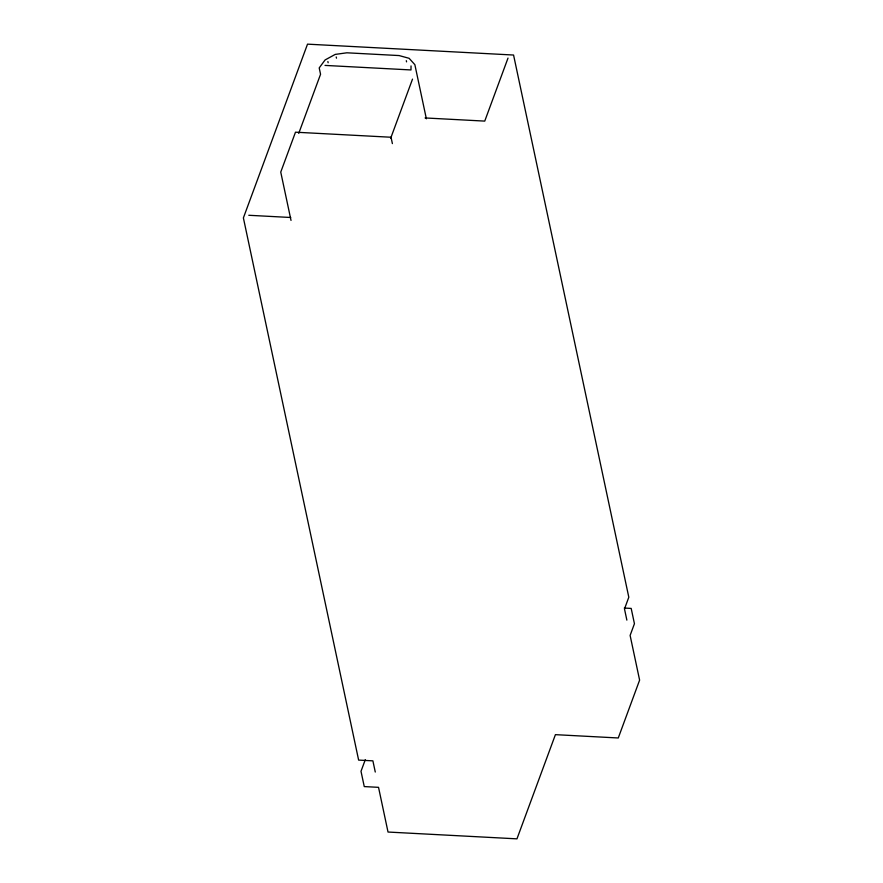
<?xml version="1.0" encoding="UTF-8"?>
<svg xmlns="http://www.w3.org/2000/svg" width="883" height="883" viewBox="0 0 883 883"><rect width="100%" height="100%" fill="white"/><g stroke="black" fill="none" stroke-linecap="round" stroke-linejoin="round"><path stroke-width="1.32" d="M411.036 65.927L410.992 69.945L325.021 65.408M298.73 133.41L320.562 74.26L319.204 67.914L325.11 59.934L335.242 54.404L346.876 52.803L399.094 55.563L409.127 58.311L414.867 64.68L426.368 118.808M390.683 138.256L412.516 79.117M508.012 58.068L484.745 121.103L425.076 117.947M365.286 759.7L361.004 771.289L364.26 786.587L378.531 787.338L388.023 832.04L516.963 838.85L555.418 734.656L618.266 737.978L639.612 680.131L630.12 635.429L634.435 623.718L631.19 608.42L624.314 608.056M248.785 215.275L290.728 217.494M626.864 620.131L624.491 608.939L628.806 597.228L513.564 55.033L307.516 44.15L243.388 217.902L358.63 760.097L372.891 760.848L375.275 772.04M406.312 60.684L406.566 61.865M392.383 143.598L391.037 137.24L295.485 132.196L280.75 172.097L291.026 220.419M336.224 56.976L336.478 58.168M327.88 61.534L328.134 62.726"/></g></svg>
